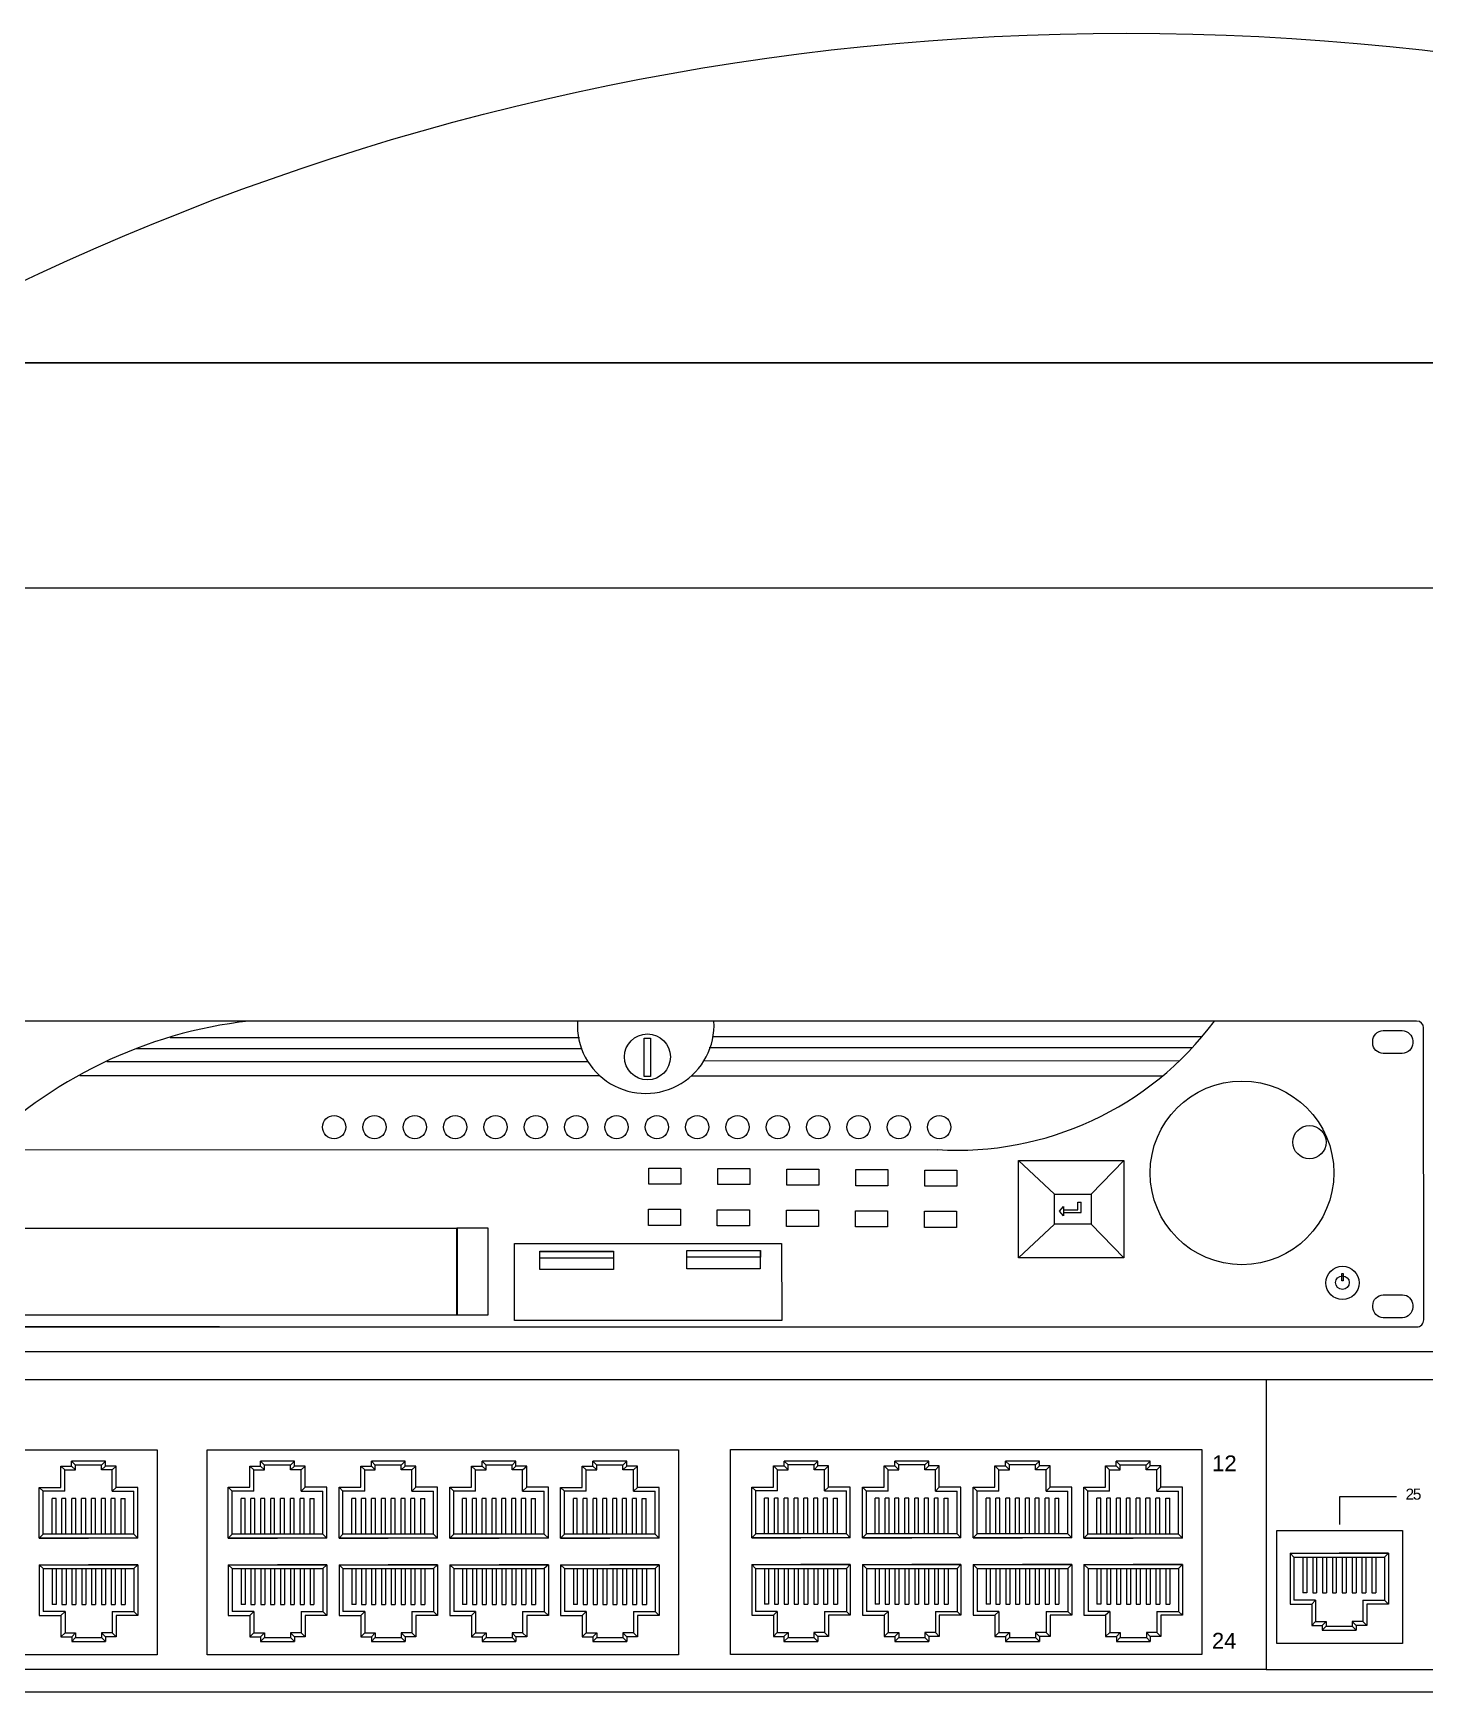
# Model space of a CAD drawing. Header units: millimetres. Extents: x 1256 to 2931, y 3298 to 3694.
# Drawn here: x 1420.17 to 1460.37, y 3645.94 to 3693.92 of the extents above; entities that cross this region are included whole.
import ezdxf

# ---------------------------------------------------------------- set-up
doc = ezdxf.new("R2010")
doc.units = ezdxf.units.MM
doc.layers.get('0').update_dxf_attribs({"color": 250, "lineweight": 5})
for name, color, linetype, lineweight in [('(B) 1U - NVR', 250, 'Continuous', 5), ('(C)1U - Gestion Cable', 250, 'Continuous', 5), ('Rack 1 - 2', 250, 'Continuous', 5)]:
    doc.layers.add(name, color=color, linetype=linetype, lineweight=lineweight)
doc.styles.get("Standard").update_dxf_attribs({"font": 'Arial.ttf'})

# ---------------------------------------------------------------- blocks, each defined once
blk = doc.blocks.new('1U - Switch 24P RJ45')
at = {"layer": '(C)1U - Gestion Cable', "lineweight": 5}
blk.add_lwpolyline([(30869, -8639), (-614, -8639, -0.414214), (-963, -8290), (-963, -5939, -0.414214), (-614, -5591), (32726, -5591)], format="xyb", dxfattribs=at)
at = {"lineweight": 5}
for p, q in [((2582, -5839), (17329, -5839)), ((17329, -5839), (17329, -8437)), ((17329, -5839), (27196, -5839)), ((6543, -6806), (6543, -6615)), ((6578, -6650), (6543, -6615)), ((6543, -6615), (6638, -6615)), ((6578, -6841), (6578, -6650)), ((6578, -6650), (6674, -6650)), ((6942, -6572), (6638, -6572)), ((6638, -6615), (6638, -6572)), ((6674, -6608), (6638, -6572)), ((6674, -6650), (6638, -6615)), ((6674, -6650), (6674, -6608)), ((6906, -6608), (6674, -6608)), ((6906, -6608), (6942, -6572)), ((6906, -6650), (6906, -6608)), ((6906, -6650), (6942, -6615)), ((7002, -6650), (6906, -6650)), ((6942, -6615), (6942, -6572)), ((7037, -6615), (6942, -6615)), ((7002, -6650), (7037, -6615)), ((7002, -6841), (7002, -6650)), ((7037, -6806), (7037, -6615)), ((8234, -6805), (8234, -6615)), ((8270, -6650), (8234, -6615)), ((8234, -6615), (8330, -6615)), ((8270, -6840), (8270, -6650)), ((8270, -6650), (8365, -6650)), ((8633, -6572), (8330, -6572)), ((8330, -6615), (8330, -6572)), ((8365, -6607), (8330, -6572)), ((8365, -6650), (8330, -6615)), ((8365, -6650), (8365, -6607)), ((8598, -6607), (8365, -6607)), ((8598, -6607), (8633, -6572)), ((8598, -6650), (8598, -6607)), ((8598, -6650), (8633, -6615)), ((8693, -6650), (8598, -6650)), ((8633, -6615), (8633, -6572)), ((8728, -6615), (8633, -6615)), ((8693, -6650), (8728, -6615)), ((8693, -6840), (8693, -6650)), ((8728, -6805), (8728, -6615)), ((9226, -6805), (9226, -6615)), ((9261, -6650), (9226, -6615)), ((9226, -6615), (9321, -6615)), ((9261, -6840), (9261, -6650)), ((9261, -6650), (9356, -6650)), ((9624, -6572), (9321, -6572)), ((9321, -6615), (9321, -6572)), ((9356, -6607), (9321, -6572)), ((9356, -6650), (9321, -6615)), ((9356, -6650), (9356, -6607)), ((9589, -6607), (9356, -6607)), ((9589, -6607), (9624, -6572)), ((9589, -6650), (9589, -6607)), ((9589, -6650), (9624, -6615)), ((9684, -6650), (9589, -6650)), ((9624, -6615), (9624, -6572)), ((9719, -6615), (9624, -6615)), ((9684, -6650), (9719, -6615)), ((9684, -6840), (9684, -6650)), ((9719, -6805), (9719, -6615)), ((10217, -6805), (10217, -6615)), ((10252, -6650), (10217, -6615)), ((10217, -6615), (10312, -6615)), ((10252, -6841), (10252, -6650)), ((10252, -6650), (10347, -6650)), ((10615, -6572), (10312, -6572)), ((10312, -6615), (10312, -6572)), ((10347, -6607), (10312, -6572)), ((10347, -6650), (10312, -6615)), ((10347, -6650), (10347, -6607)), ((10580, -6607), (10347, -6607)), ((10580, -6607), (10615, -6572)), ((10580, -6650), (10580, -6607)), ((10580, -6650), (10615, -6615)), ((10675, -6650), (10580, -6650)), ((10615, -6615), (10615, -6572)), ((10711, -6615), (10615, -6615)), ((10675, -6650), (10711, -6615)), ((10675, -6841), (10675, -6650)), ((10711, -6805), (10711, -6615)), ((11208, -6806), (11208, -6615)), ((11243, -6650), (11208, -6615)), ((11208, -6615), (11303, -6615)), ((11243, -6841), (11243, -6650)), ((11243, -6650), (11338, -6650)), ((11607, -6572), (11303, -6572)), ((11303, -6615), (11303, -6572)), ((11338, -6608), (11303, -6572)), ((11338, -6650), (11303, -6615)), ((11338, -6650), (11338, -6608)), ((11571, -6608), (11338, -6608)), ((11571, -6608), (11607, -6572)), ((11571, -6650), (11571, -6608)), ((11571, -6650), (11607, -6615)), ((11667, -6650), (11571, -6650)), ((11607, -6615), (11607, -6572)), ((11702, -6615), (11607, -6615)), ((11667, -6650), (11702, -6615)), ((11667, -6841), (11667, -6650)), ((11702, -6806), (11702, -6615)), ((12919, -6803), (12919, -6613)), ((12955, -6648), (12919, -6613)), ((12919, -6613), (13015, -6613)), ((12955, -6838), (12955, -6648)), ((12955, -6648), (13050, -6648)), ((13318, -6570), (13015, -6570)), ((13015, -6613), (13015, -6570)), ((13050, -6605), (13015, -6570)), ((13050, -6648), (13015, -6613)), ((13050, -6648), (13050, -6605)), ((13283, -6605), (13050, -6605)), ((13283, -6605), (13318, -6570)), ((13283, -6648), (13283, -6605)), ((13283, -6648), (13318, -6613)), ((13378, -6648), (13283, -6648)), ((13318, -6613), (13318, -6570)), ((13413, -6613), (13318, -6613)), ((13378, -6648), (13413, -6613)), ((13378, -6838), (13378, -6648)), ((13413, -6803), (13413, -6613)), ((13910, -6803), (13910, -6613)), ((13946, -6648), (13910, -6613)), ((13910, -6613), (14006, -6613)), ((13946, -6839), (13946, -6648)), ((13946, -6648), (14041, -6648)), ((14309, -6570), (14006, -6570)), ((14006, -6613), (14006, -6570)), ((14041, -6605), (14006, -6570)), ((14041, -6648), (14006, -6613)), ((14041, -6648), (14041, -6605)), ((14274, -6605), (14041, -6605)), ((14274, -6605), (14309, -6570)), ((14274, -6648), (14274, -6605)), ((14274, -6648), (14309, -6613)), ((14369, -6648), (14274, -6648)), ((14309, -6613), (14309, -6570)), ((14404, -6613), (14309, -6613)), ((14369, -6648), (14404, -6613)), ((14369, -6839), (14369, -6648)), ((14404, -6803), (14404, -6613)), ((14902, -6803), (14902, -6613)), ((14937, -6648), (14902, -6613)), ((14902, -6613), (14997, -6613)), ((14937, -6839), (14937, -6648)), ((14937, -6648), (15032, -6648)), ((15300, -6570), (14997, -6570)), ((14997, -6613), (14997, -6570)), ((15032, -6605), (14997, -6570)), ((15032, -6648), (14997, -6613)), ((15032, -6648), (15032, -6605)), ((15265, -6605), (15032, -6605)), ((15265, -6605), (15300, -6570)), ((15265, -6648), (15265, -6605)), ((15265, -6648), (15300, -6613)), ((15360, -6648), (15265, -6648)), ((15300, -6613), (15300, -6570)), ((15396, -6613), (15300, -6613)), ((15360, -6648), (15396, -6613)), ((15360, -6839), (15360, -6648)), ((15396, -6803), (15396, -6613)), ((15893, -6804), (15893, -6613)), ((15928, -6649), (15893, -6613)), ((15893, -6613), (15988, -6613)), ((15928, -6839), (15928, -6649)), ((15928, -6649), (16023, -6649)), ((16291, -6570), (15988, -6570)), ((15988, -6613), (15988, -6570)), ((16023, -6606), (15988, -6570)), ((16023, -6649), (15988, -6613)), ((16023, -6649), (16023, -6606)), ((16256, -6606), (16023, -6606)), ((16256, -6606), (16291, -6570)), ((16256, -6649), (16256, -6606)), ((16256, -6649), (16291, -6613)), ((16351, -6649), (16256, -6649)), ((16291, -6613), (16291, -6570)), ((16387, -6613), (16291, -6613)), ((16351, -6649), (16387, -6613)), ((16351, -6839), (16351, -6649)), ((16387, -6804), (16387, -6613)), ((6349, -7261), (6349, -6806)), ((6349, -6806), (6543, -6806)), ((6384, -6841), (6349, -6806)), ((7002, -6841), (7037, -6806)), ((7231, -6806), (7037, -6806)), ((7231, -7261), (7231, -6806)), ((8040, -7260), (8040, -6805)), ((8040, -6805), (8234, -6805)), ((8076, -6840), (8040, -6805)), ((8693, -6840), (8728, -6805)), ((8922, -6805), (8728, -6805)), ((8922, -7260), (8922, -6805)), ((9032, -7260), (9032, -6805)), ((9032, -6805), (9226, -6805)), ((9067, -6840), (9032, -6805)), ((9684, -6840), (9719, -6805)), ((9913, -6805), (9719, -6805)), ((9913, -7260), (9913, -6805)), ((10023, -7260), (10023, -6805)), ((10023, -6805), (10217, -6805)), ((10058, -6841), (10023, -6805)), ((10675, -6841), (10711, -6805)), ((10905, -6805), (10711, -6805)), ((10905, -7260), (10905, -6805)), ((11014, -7261), (11014, -6806)), ((11014, -6806), (11208, -6806)), ((11049, -6841), (11014, -6806)), ((11667, -6841), (11702, -6806)), ((11896, -6806), (11702, -6806)), ((11896, -7261), (11896, -6806)), ((12725, -7258), (12725, -6803)), ((12725, -6803), (12919, -6803)), ((12761, -6838), (12725, -6803)), ((13378, -6838), (13413, -6803)), ((13607, -6803), (13413, -6803)), ((13607, -7258), (13607, -6803)), ((13716, -7258), (13716, -6803)), ((13716, -6803), (13910, -6803)), ((13752, -6839), (13716, -6803)), ((14369, -6839), (14404, -6803)), ((14598, -6803), (14404, -6803)), ((14598, -7258), (14598, -6803)), ((14708, -7258), (14708, -6803)), ((14708, -6803), (14902, -6803)), ((14743, -6839), (14708, -6803)), ((15360, -6839), (15396, -6803)), ((15590, -6803), (15396, -6803)), ((15590, -7258), (15590, -6803)), ((15699, -7259), (15699, -6804)), ((15699, -6804), (15893, -6804)), ((15734, -6839), (15699, -6804)), ((16351, -6839), (16387, -6804)), ((16581, -6804), (16387, -6804)), ((16581, -7259), (16581, -6804)), ((6384, -7225), (6384, -6841)), ((6578, -6841), (6384, -6841)), ((6464, -7225), (6464, -6905)), ((6499, -6905), (6464, -6905)), ((6499, -7225), (6499, -6905)), ((6552, -7225), (6552, -6905)), ((6587, -6905), (6552, -6905)), ((6587, -7226), (6587, -6905)), ((6640, -7225), (6640, -6905)), ((6675, -6905), (6640, -6905)), ((6675, -7225), (6675, -6905)), ((6728, -7225), (6728, -6905)), ((6764, -6905), (6728, -6905)), ((6764, -7225), (6764, -6905)), ((6816, -7225), (6816, -6905)), ((6852, -6905), (6816, -6905)), ((6852, -7225), (6852, -6905)), ((6905, -7225), (6905, -6905)), ((6940, -6905), (6905, -6905)), ((6940, -7226), (6940, -6905)), ((6993, -7225), (6993, -6905)), ((7028, -6905), (6993, -6905)), ((7002, -6841), (7196, -6841)), ((7028, -7225), (7028, -6905)), ((7081, -6905), (7116, -6905)), ((7081, -7225), (7081, -6905)), ((7116, -7225), (7116, -6905)), ((7196, -7225), (7196, -6841)), ((8076, -7225), (8076, -6840)), ((8270, -6840), (8076, -6840)), ((8155, -7225), (8155, -6905)), ((8190, -6905), (8155, -6905)), ((8190, -7225), (8190, -6905)), ((8243, -7225), (8243, -6905)), ((8278, -6905), (8243, -6905)), ((8278, -7225), (8278, -6905)), ((8331, -7225), (8331, -6905)), ((8367, -6905), (8331, -6905)), ((8367, -7225), (8367, -6905)), ((8420, -7225), (8420, -6905)), ((8455, -6905), (8420, -6905)), ((8455, -7225), (8455, -6905)), ((8508, -7225), (8508, -6905)), ((8543, -6905), (8508, -6905)), ((8543, -7225), (8543, -6905)), ((8596, -7225), (8596, -6905)), ((8631, -6905), (8596, -6905)), ((8631, -7225), (8631, -6905)), ((8684, -7225), (8684, -6905)), ((8719, -6905), (8684, -6905)), ((8693, -6840), (8887, -6840)), ((8719, -7225), (8719, -6905)), ((8772, -6905), (8808, -6905)), ((8772, -7225), (8772, -6905)), ((8808, -7225), (8808, -6905)), ((8887, -7225), (8887, -6840)), ((9067, -7225), (9067, -6840)), ((9261, -6840), (9067, -6840)), ((9146, -7225), (9146, -6905)), ((9181, -6905), (9146, -6905)), ((9181, -7225), (9181, -6905)), ((9234, -7225), (9234, -6905)), ((9270, -6905), (9234, -6905)), ((9270, -7225), (9270, -6905)), ((9323, -7225), (9323, -6905)), ((9358, -6905), (9323, -6905)), ((9358, -7225), (9358, -6905)), ((9411, -7225), (9411, -6905)), ((9446, -6905), (9411, -6905)), ((9446, -7225), (9446, -6905)), ((9499, -7225), (9499, -6905)), ((9534, -6905), (9499, -6905)), ((9534, -7225), (9534, -6905)), ((9587, -7225), (9587, -6905)), ((9622, -6905), (9587, -6905)), ((9622, -7225), (9622, -6905)), ((9675, -7225), (9675, -6905)), ((9711, -6905), (9675, -6905)), ((9684, -6840), (9878, -6840)), ((9711, -7225), (9711, -6905)), ((9763, -6905), (9799, -6905)), ((9763, -7225), (9763, -6905)), ((9799, -7225), (9799, -6905)), ((9878, -7225), (9878, -6840)), ((10058, -7225), (10058, -6841)), ((10252, -6841), (10058, -6841)), ((10137, -7225), (10137, -6905)), ((10173, -6905), (10137, -6905)), ((10173, -7225), (10173, -6905)), ((10226, -7225), (10226, -6905)), ((10261, -6905), (10226, -6905)), ((10261, -7225), (10261, -6905)), ((10314, -7225), (10314, -6905)), ((10349, -6905), (10314, -6905)), ((10349, -7225), (10349, -6905)), ((10402, -7225), (10402, -6905)), ((10437, -6905), (10402, -6905)), ((10437, -7225), (10437, -6905)), ((10490, -7225), (10490, -6905)), ((10525, -6905), (10490, -6905)), ((10525, -7225), (10525, -6905)), ((10578, -7225), (10578, -6905)), ((10614, -6905), (10578, -6905)), ((10614, -7225), (10614, -6905)), ((10666, -7225), (10666, -6905)), ((10702, -6905), (10666, -6905)), ((10675, -6841), (10869, -6841)), ((10702, -7225), (10702, -6905)), ((10755, -6905), (10790, -6905)), ((10755, -7225), (10755, -6905)), ((10790, -7225), (10790, -6905)), ((10869, -7225), (10869, -6841)), ((11049, -7225), (11049, -6841)), ((11243, -6841), (11049, -6841)), ((11129, -7225), (11129, -6905)), ((11164, -6905), (11129, -6905)), ((11164, -7225), (11164, -6905)), ((11217, -7225), (11217, -6905)), ((11252, -6905), (11217, -6905)), ((11252, -7226), (11252, -6905)), ((11305, -7225), (11305, -6905)), ((11340, -6905), (11305, -6905)), ((11340, -7225), (11340, -6905)), ((11393, -7225), (11393, -6905)), ((11428, -6905), (11393, -6905)), ((11428, -7225), (11428, -6905)), ((11481, -7225), (11481, -6905)), ((11517, -6905), (11481, -6905)), ((11517, -7225), (11517, -6905)), ((11570, -7225), (11570, -6905)), ((11605, -6905), (11570, -6905)), ((11605, -7226), (11605, -6905)), ((11658, -7225), (11658, -6905)), ((11693, -6905), (11658, -6905)), ((11667, -6841), (11861, -6841)), ((11693, -7225), (11693, -6905)), ((11746, -6905), (11781, -6905)), ((11746, -7225), (11746, -6905)), ((11781, -7225), (11781, -6905)), ((11861, -7225), (11861, -6841)), ((12761, -7223), (12761, -6838)), ((12955, -6838), (12761, -6838)), ((12840, -7223), (12840, -6903)), ((12875, -6903), (12840, -6903)), ((12875, -7223), (12875, -6903)), ((12928, -7223), (12928, -6903)), ((12963, -6903), (12928, -6903)), ((12963, -7223), (12963, -6903)), ((13016, -7223), (13016, -6903)), ((13052, -6903), (13016, -6903)), ((13052, -7223), (13052, -6903)), ((13104, -7223), (13104, -6903)), ((13140, -6903), (13104, -6903)), ((13140, -7223), (13140, -6903)), ((13193, -7223), (13193, -6903)), ((13228, -6903), (13193, -6903)), ((13228, -7223), (13228, -6903)), ((13281, -7223), (13281, -6903)), ((13316, -6903), (13281, -6903)), ((13316, -7223), (13316, -6903)), ((13369, -7223), (13369, -6903)), ((13404, -6903), (13369, -6903)), ((13378, -6838), (13572, -6838)), ((13404, -7223), (13404, -6903)), ((13457, -6903), (13492, -6903)), ((13457, -7223), (13457, -6903)), ((13492, -7223), (13492, -6903)), ((13572, -7223), (13572, -6838)), ((13752, -7223), (13752, -6839)), ((13946, -6839), (13752, -6839)), ((13831, -7223), (13831, -6903)), ((13866, -6903), (13831, -6903)), ((13866, -7223), (13866, -6903)), ((13919, -7223), (13919, -6903)), ((13955, -6903), (13919, -6903)), ((13955, -7223), (13955, -6903)), ((14007, -7223), (14007, -6903)), ((14043, -6903), (14007, -6903)), ((14043, -7223), (14043, -6903)), ((14096, -7223), (14096, -6903)), ((14131, -6903), (14096, -6903)), ((14131, -7223), (14131, -6903)), ((14184, -7223), (14184, -6903)), ((14219, -6903), (14184, -6903)), ((14219, -7223), (14219, -6903)), ((14272, -7223), (14272, -6903)), ((14307, -6903), (14272, -6903)), ((14307, -7223), (14307, -6903)), ((14360, -7223), (14360, -6903)), ((14395, -6903), (14360, -6903)), ((14369, -6839), (14563, -6839)), ((14395, -7223), (14395, -6903)), ((14448, -6903), (14484, -6903)), ((14448, -7223), (14448, -6903)), ((14484, -7223), (14484, -6903)), ((14563, -7223), (14563, -6839)), ((14743, -7223), (14743, -6839)), ((14937, -6839), (14743, -6839)), ((14822, -7223), (14822, -6903)), ((14858, -6903), (14822, -6903)), ((14858, -7223), (14858, -6903)), ((14910, -7223), (14910, -6903)), ((14946, -6903), (14910, -6903)), ((14946, -7224), (14946, -6903)), ((14999, -7223), (14999, -6903)), ((15034, -6903), (14999, -6903)), ((15034, -7223), (15034, -6903)), ((15087, -7223), (15087, -6903)), ((15122, -6903), (15087, -6903)), ((15122, -7223), (15122, -6903)), ((15175, -7223), (15175, -6903)), ((15210, -6903), (15175, -6903)), ((15210, -7223), (15210, -6903)), ((15263, -7223), (15263, -6903)), ((15299, -6903), (15263, -6903)), ((15299, -7224), (15299, -6903)), ((15351, -7223), (15351, -6903)), ((15387, -6903), (15351, -6903)), ((15360, -6839), (15554, -6839)), ((15387, -7223), (15387, -6903)), ((15440, -6903), (15475, -6903)), ((15440, -7223), (15440, -6903)), ((15475, -7223), (15475, -6903)), ((15554, -7223), (15554, -6839)), ((15734, -7224), (15734, -6839)), ((15928, -6839), (15734, -6839)), ((15814, -7224), (15814, -6903)), ((15849, -6903), (15814, -6903)), ((15849, -7224), (15849, -6903)), ((15902, -7224), (15902, -6903)), ((15937, -6903), (15902, -6903)), ((15937, -7224), (15937, -6903)), ((15990, -7224), (15990, -6903)), ((16025, -6903), (15990, -6903)), ((16025, -7224), (16025, -6903)), ((16078, -7224), (16078, -6903)), ((16113, -6903), (16078, -6903)), ((16113, -7224), (16113, -6903)), ((16166, -7224), (16166, -6903)), ((16202, -6903), (16166, -6903)), ((16202, -7224), (16202, -6903)), ((16254, -7224), (16254, -6903)), ((16290, -6903), (16254, -6903)), ((16290, -7224), (16290, -6903)), ((16343, -7224), (16343, -6903)), ((16378, -6903), (16343, -6903)), ((16351, -6839), (16545, -6839)), ((16378, -7224), (16378, -6903)), ((16431, -6903), (16466, -6903)), ((16431, -7224), (16431, -6903)), ((16466, -7224), (16466, -6903)), ((16545, -7224), (16545, -6839)), ((17990, -7137), (17990, -6887)), ((17990, -6887), (18495, -6887)), ((6349, -7261), (6384, -7225)), ((7231, -7261), (6349, -7261)), ((6349, -7261), (6790, -7261)), ((7196, -7225), (6384, -7225)), ((7231, -7261), (7196, -7225)), ((8040, -7260), (8076, -7225)), ((8922, -7260), (8040, -7260)), ((8040, -7260), (8481, -7260)), ((8887, -7225), (8076, -7225)), ((8922, -7260), (8887, -7225)), ((9032, -7260), (9067, -7225)), ((9913, -7260), (9032, -7260)), ((9032, -7260), (9472, -7260)), ((9878, -7225), (9067, -7225)), ((9913, -7260), (9878, -7225)), ((10023, -7260), (10058, -7225)), ((10905, -7260), (10023, -7260)), ((10023, -7260), (10464, -7260)), ((10869, -7225), (10058, -7225)), ((10905, -7260), (10869, -7225)), ((11014, -7261), (11049, -7225)), ((11896, -7261), (11014, -7261)), ((11014, -7261), (11455, -7261)), ((11861, -7225), (11049, -7225)), ((11896, -7261), (11861, -7225)), ((12725, -7258), (12761, -7223)), ((13607, -7258), (12725, -7258)), ((12725, -7258), (13166, -7258)), ((13572, -7223), (12761, -7223)), ((13607, -7258), (13572, -7223)), ((13716, -7258), (13752, -7223)), ((14598, -7258), (13716, -7258)), ((13716, -7258), (14157, -7258)), ((14563, -7223), (13752, -7223)), ((14598, -7258), (14563, -7223)), ((14708, -7258), (14743, -7223)), ((15590, -7258), (14708, -7258)), ((14708, -7258), (15149, -7258)), ((15554, -7223), (14743, -7223)), ((15590, -7258), (15554, -7223)), ((15699, -7259), (15734, -7224)), ((16581, -7259), (15699, -7259)), ((15699, -7259), (16140, -7259)), ((16545, -7224), (15734, -7224)), ((16581, -7259), (16545, -7224)), ((17543, -7396), (18425, -7396)), ((17543, -7396), (17543, -7851)), ((17543, -7396), (17578, -7431)), ((17578, -7431), (18390, -7431)), ((17578, -7431), (17578, -7816)), ((17658, -7431), (17658, -7751)), ((17693, -7431), (17693, -7751)), ((17746, -7431), (17746, -7751)), ((17781, -7431), (17781, -7751)), ((17834, -7431), (17834, -7751)), ((17869, -7431), (17869, -7751)), ((17922, -7431), (17922, -7751)), ((17957, -7431), (17957, -7751)), ((18425, -7396), (17984, -7396)), ((18010, -7431), (18010, -7751)), ((18046, -7431), (18046, -7751)), ((18099, -7431), (18099, -7751)), ((18134, -7431), (18134, -7751)), ((18187, -7431), (18187, -7751)), ((18222, -7431), (18222, -7751)), ((18275, -7431), (18275, -7751)), ((18310, -7431), (18310, -7751)), ((18425, -7396), (18390, -7431)), ((18390, -7431), (18390, -7816)), ((18425, -7396), (18425, -7851)), ((6349, -7498), (7231, -7498)), ((6349, -7498), (6349, -7953)), ((6349, -7498), (6385, -7533)), ((6385, -7533), (7196, -7533)), ((6385, -7533), (6385, -7918)), ((6464, -7533), (6464, -7853)), ((6499, -7533), (6499, -7853)), ((6552, -7533), (6552, -7853)), ((6588, -7533), (6588, -7853)), ((6640, -7533), (6640, -7853)), ((6676, -7533), (6676, -7853)), ((6729, -7533), (6729, -7853)), ((6764, -7533), (6764, -7853)), ((7231, -7498), (6790, -7498)), ((6817, -7533), (6817, -7853)), ((6852, -7533), (6852, -7853)), ((6905, -7533), (6905, -7853)), ((6940, -7533), (6940, -7853)), ((6993, -7533), (6993, -7853)), ((7029, -7533), (7029, -7853)), ((7081, -7533), (7081, -7853)), ((7117, -7533), (7117, -7853)), ((7231, -7498), (7196, -7533)), ((7196, -7533), (7196, -7918)), ((7231, -7498), (7231, -7953)), ((8040, -7498), (8922, -7498)), ((8040, -7498), (8040, -7953)), ((8040, -7498), (8075, -7533)), ((8075, -7533), (8887, -7533)), ((8075, -7533), (8075, -7918)), ((8155, -7533), (8155, -7853)), ((8190, -7533), (8190, -7853)), ((8243, -7533), (8243, -7853)), ((8278, -7533), (8278, -7853)), ((8331, -7533), (8331, -7853)), ((8366, -7533), (8366, -7853)), ((8419, -7533), (8419, -7853)), ((8455, -7533), (8455, -7853)), ((8922, -7498), (8481, -7498)), ((8508, -7533), (8508, -7853)), ((8543, -7533), (8543, -7853)), ((8596, -7533), (8596, -7853)), ((8631, -7533), (8631, -7853)), ((8684, -7533), (8684, -7853)), ((8719, -7533), (8719, -7853)), ((8772, -7533), (8772, -7853)), ((8807, -7533), (8807, -7853)), ((8922, -7498), (8887, -7533)), ((8887, -7533), (8887, -7918)), ((8922, -7498), (8922, -7953)), ((9032, -7498), (9913, -7498)), ((9032, -7498), (9032, -7953)), ((9032, -7498), (9067, -7533)), ((9067, -7533), (9878, -7533)), ((9067, -7533), (9067, -7918)), ((9146, -7533), (9146, -7853)), ((9181, -7533), (9181, -7853)), ((9234, -7533), (9234, -7853)), ((9270, -7533), (9270, -7853)), ((9323, -7533), (9323, -7853)), ((9358, -7533), (9358, -7853)), ((9411, -7533), (9411, -7853)), ((9446, -7533), (9446, -7853)), ((9913, -7498), (9472, -7498)), ((9499, -7533), (9499, -7853)), ((9534, -7533), (9534, -7853)), ((9587, -7533), (9587, -7853)), ((9622, -7533), (9622, -7853)), ((9675, -7533), (9675, -7853)), ((9711, -7533), (9711, -7853)), ((9763, -7533), (9763, -7853)), ((9799, -7533), (9799, -7853)), ((9913, -7498), (9878, -7533)), ((9878, -7533), (9878, -7918)), ((9913, -7498), (9913, -7953)), ((10023, -7498), (10905, -7498)), ((10023, -7498), (10023, -7953)), ((10023, -7498), (10058, -7533)), ((10058, -7533), (10869, -7533)), ((10058, -7533), (10058, -7918)), ((10137, -7533), (10137, -7853)), ((10173, -7533), (10173, -7853)), ((10226, -7533), (10226, -7853)), ((10261, -7533), (10261, -7853)), ((10314, -7533), (10314, -7853)), ((10349, -7533), (10349, -7853)), ((10402, -7533), (10402, -7853)), ((10437, -7533), (10437, -7853)), ((10905, -7498), (10464, -7498)), ((10490, -7533), (10490, -7853)), ((10525, -7533), (10525, -7853)), ((10578, -7533), (10578, -7853)), ((10614, -7533), (10614, -7853)), ((10666, -7533), (10666, -7853)), ((10702, -7533), (10702, -7853)), ((10755, -7533), (10755, -7853)), ((10790, -7533), (10790, -7853)), ((10905, -7498), (10869, -7533)), ((10869, -7533), (10869, -7918)), ((10905, -7498), (10905, -7953)), ((11014, -7498), (11896, -7498)), ((11014, -7498), (11014, -7953)), ((11014, -7498), (11050, -7533)), ((11050, -7533), (11861, -7533)), ((11050, -7533), (11050, -7918)), ((11129, -7533), (11129, -7853)), ((11164, -7533), (11164, -7853)), ((11217, -7533), (11217, -7853)), ((11252, -7533), (11252, -7853)), ((11305, -7533), (11305, -7853)), ((11341, -7533), (11341, -7853)), ((11394, -7533), (11394, -7853)), ((11429, -7533), (11429, -7853)), ((11896, -7498), (11455, -7498)), ((11482, -7533), (11482, -7853)), ((11517, -7533), (11517, -7853)), ((11570, -7533), (11570, -7853)), ((11605, -7533), (11605, -7853)), ((11658, -7533), (11658, -7853)), ((11693, -7533), (11693, -7853)), ((11746, -7533), (11746, -7853)), ((11782, -7533), (11782, -7853)), ((11896, -7498), (11861, -7533)), ((11861, -7533), (11861, -7918)), ((11896, -7498), (11896, -7953)), ((12725, -7496), (13607, -7496)), ((12725, -7496), (12725, -7951)), ((12725, -7496), (12760, -7531)), ((12760, -7531), (13572, -7531)), ((12760, -7531), (12760, -7916)), ((12840, -7531), (12840, -7851)), ((12875, -7531), (12875, -7851)), ((12928, -7531), (12928, -7851)), ((12963, -7531), (12963, -7851)), ((13016, -7531), (13016, -7851)), ((13051, -7531), (13051, -7851)), ((13104, -7531), (13104, -7851)), ((13140, -7531), (13140, -7851)), ((13607, -7496), (13166, -7496)), ((13192, -7531), (13192, -7851)), ((13228, -7531), (13228, -7851)), ((13281, -7531), (13281, -7851)), ((13316, -7531), (13316, -7851)), ((13369, -7531), (13369, -7851)), ((13404, -7531), (13404, -7851)), ((13457, -7531), (13457, -7851)), ((13492, -7531), (13492, -7851)), ((13607, -7496), (13572, -7531)), ((13572, -7531), (13572, -7916)), ((13607, -7496), (13607, -7951)), ((13716, -7496), (14598, -7496)), ((13716, -7496), (13716, -7951)), ((13716, -7496), (13752, -7531)), ((13752, -7531), (14563, -7531)), ((13752, -7531), (13752, -7916)), ((13831, -7531), (13831, -7851)), ((13866, -7531), (13866, -7851)), ((13919, -7531), (13919, -7851)), ((13955, -7531), (13955, -7851)), ((14007, -7531), (14007, -7851)), ((14043, -7531), (14043, -7851)), ((14096, -7531), (14096, -7851)), ((14131, -7531), (14131, -7851)), ((14598, -7496), (14157, -7496)), ((14184, -7531), (14184, -7851)), ((14219, -7531), (14219, -7851)), ((14272, -7531), (14272, -7851)), ((14307, -7531), (14307, -7851)), ((14360, -7531), (14360, -7851)), ((14395, -7531), (14395, -7851)), ((14448, -7531), (14448, -7851)), ((14484, -7531), (14484, -7851)), ((14598, -7496), (14563, -7531)), ((14563, -7531), (14563, -7916)), ((14598, -7496), (14598, -7951)), ((14708, -7496), (15590, -7496)), ((14708, -7496), (14708, -7951)), ((14708, -7496), (14743, -7531)), ((14743, -7531), (15554, -7531)), ((14743, -7531), (14743, -7916)), ((14822, -7531), (14822, -7851)), ((14858, -7531), (14858, -7851)), ((14910, -7531), (14910, -7851)), ((14946, -7531), (14946, -7851)), ((14999, -7531), (14999, -7851)), ((15034, -7531), (15034, -7851)), ((15087, -7531), (15087, -7851)), ((15122, -7531), (15122, -7851)), ((15590, -7496), (15149, -7496)), ((15175, -7531), (15175, -7851)), ((15210, -7531), (15210, -7851)), ((15263, -7531), (15263, -7851)), ((15299, -7531), (15299, -7851)), ((15351, -7531), (15351, -7851)), ((15387, -7531), (15387, -7851)), ((15440, -7531), (15440, -7851)), ((15475, -7531), (15475, -7851)), ((15590, -7496), (15554, -7531)), ((15554, -7531), (15554, -7916)), ((15590, -7496), (15590, -7951)), ((15699, -7496), (16581, -7496)), ((15699, -7496), (15699, -7951)), ((15699, -7496), (15735, -7531)), ((15735, -7531), (16546, -7531)), ((15735, -7531), (15735, -7916)), ((15814, -7531), (15814, -7851)), ((15849, -7531), (15849, -7851)), ((15902, -7531), (15902, -7851)), ((15937, -7531), (15937, -7851)), ((15990, -7531), (15990, -7851)), ((16026, -7531), (16026, -7851)), ((16079, -7531), (16079, -7851)), ((16114, -7531), (16114, -7851)), ((16581, -7496), (16140, -7496)), ((16167, -7531), (16167, -7851)), ((16202, -7531), (16202, -7851)), ((16255, -7531), (16255, -7851)), ((16290, -7531), (16290, -7851)), ((16343, -7531), (16343, -7851)), ((16378, -7531), (16378, -7851)), ((16431, -7531), (16431, -7851)), ((16467, -7531), (16467, -7851)), ((16581, -7496), (16546, -7531)), ((16546, -7531), (16546, -7916)), ((16581, -7496), (16581, -7951)), ((6499, -7853), (6464, -7853)), ((6552, -7853), (6588, -7853)), ((6640, -7853), (6676, -7853)), ((6729, -7853), (6764, -7853)), ((6817, -7853), (6852, -7853)), ((6905, -7853), (6940, -7853)), ((6993, -7853), (7029, -7853)), ((7081, -7853), (7117, -7853)), ((8190, -7853), (8155, -7853)), ((8243, -7853), (8278, -7853)), ((8331, -7853), (8366, -7853)), ((8419, -7853), (8455, -7853)), ((8508, -7853), (8543, -7853)), ((8596, -7853), (8631, -7853)), ((8684, -7853), (8719, -7853)), ((8772, -7853), (8807, -7853)), ((9181, -7853), (9146, -7853)), ((9234, -7853), (9270, -7853)), ((9323, -7853), (9358, -7853)), ((9411, -7853), (9446, -7853)), ((9499, -7853), (9534, -7853)), ((9587, -7853), (9622, -7853)), ((9675, -7853), (9711, -7853)), ((9763, -7853), (9799, -7853)), ((10173, -7853), (10137, -7853)), ((10226, -7853), (10261, -7853)), ((10314, -7853), (10349, -7853)), ((10402, -7853), (10437, -7853)), ((10490, -7853), (10525, -7853)), ((10578, -7853), (10614, -7853)), ((10666, -7853), (10702, -7853)), ((10755, -7853), (10790, -7853)), ((11164, -7853), (11129, -7853)), ((11217, -7853), (11252, -7853)), ((11305, -7853), (11341, -7853)), ((11394, -7853), (11429, -7853)), ((11482, -7853), (11517, -7853)), ((11570, -7853), (11605, -7853)), ((11658, -7853), (11693, -7853)), ((11746, -7853), (11782, -7853)), ((12875, -7851), (12840, -7851)), ((12928, -7851), (12963, -7851)), ((13016, -7851), (13051, -7851)), ((13104, -7851), (13140, -7851)), ((13192, -7851), (13228, -7851)), ((13281, -7851), (13316, -7851)), ((13369, -7851), (13404, -7851)), ((13457, -7851), (13492, -7851)), ((13866, -7851), (13831, -7851)), ((13919, -7851), (13955, -7851)), ((14007, -7851), (14043, -7851)), ((14096, -7851), (14131, -7851)), ((14184, -7851), (14219, -7851)), ((14272, -7851), (14307, -7851)), ((14360, -7851), (14395, -7851)), ((14448, -7851), (14484, -7851)), ((14858, -7851), (14822, -7851)), ((14910, -7851), (14946, -7851)), ((14999, -7851), (15034, -7851)), ((15087, -7851), (15122, -7851)), ((15175, -7851), (15210, -7851)), ((15263, -7851), (15299, -7851)), ((15351, -7851), (15387, -7851)), ((15440, -7851), (15475, -7851)), ((15849, -7851), (15814, -7851)), ((15902, -7851), (15937, -7851)), ((15990, -7851), (16026, -7851)), ((16079, -7851), (16114, -7851)), ((16167, -7851), (16202, -7851)), ((16255, -7851), (16290, -7851)), ((16343, -7851), (16378, -7851)), ((16431, -7851), (16467, -7851)), ((17543, -7851), (17737, -7851)), ((17772, -7816), (17578, -7816)), ((17693, -7751), (17658, -7751)), ((17772, -7816), (17737, -7851)), ((17737, -7851), (17737, -8042)), ((17746, -7751), (17781, -7751)), ((17772, -7816), (17772, -8006)), ((17834, -7751), (17869, -7751)), ((17922, -7751), (17957, -7751)), ((18010, -7751), (18046, -7751)), ((18099, -7751), (18134, -7751)), ((18187, -7751), (18222, -7751)), ((18196, -7816), (18390, -7816)), ((18196, -7816), (18196, -8006)), ((18425, -7851), (18231, -7851)), ((18231, -7851), (18231, -8042)), ((18275, -7751), (18310, -7751)), ((18390, -7816), (18425, -7851)), ((6349, -7953), (6543, -7953)), ((6579, -7918), (6385, -7918)), ((6579, -7918), (6543, -7953)), ((6543, -7953), (6543, -8144)), ((6579, -7918), (6579, -8108)), ((7002, -7918), (7196, -7918)), ((7002, -7918), (7002, -8108)), ((7231, -7953), (7037, -7953)), ((7037, -7953), (7037, -8144)), ((7196, -7918), (7231, -7953)), ((8040, -7953), (8234, -7953)), ((8269, -7918), (8075, -7918)), ((8269, -7918), (8234, -7953)), ((8234, -7953), (8234, -8144)), ((8269, -7918), (8269, -8108)), ((8693, -7918), (8887, -7918)), ((8693, -7918), (8693, -8108)), ((8922, -7953), (8728, -7953)), ((8728, -7953), (8728, -8144)), ((8887, -7918), (8922, -7953)), ((9032, -7953), (9226, -7953)), ((9261, -7918), (9067, -7918)), ((9261, -7918), (9226, -7953)), ((9226, -7953), (9226, -8144)), ((9261, -7918), (9261, -8108)), ((9684, -7918), (9878, -7918)), ((9684, -7918), (9684, -8108)), ((9913, -7953), (9719, -7953)), ((9719, -7953), (9719, -8144)), ((9878, -7918), (9913, -7953)), ((10023, -7953), (10217, -7953)), ((10252, -7918), (10058, -7918)), ((10252, -7918), (10217, -7953)), ((10217, -7953), (10217, -8144)), ((10252, -7918), (10252, -8108)), ((10675, -7918), (10869, -7918)), ((10675, -7918), (10675, -8108)), ((10905, -7953), (10711, -7953)), ((10711, -7953), (10711, -8144)), ((10869, -7918), (10905, -7953)), ((11014, -7953), (11208, -7953)), ((11244, -7918), (11050, -7918)), ((11244, -7918), (11208, -7953)), ((11208, -7953), (11208, -8144)), ((11244, -7918), (11244, -8108)), ((11667, -7918), (11861, -7918)), ((11667, -7918), (11667, -8108)), ((11896, -7953), (11702, -7953)), ((11702, -7953), (11702, -8144)), ((11861, -7918), (11896, -7953)), ((12725, -7951), (12919, -7951)), ((12954, -7916), (12760, -7916)), ((12954, -7916), (12919, -7951)), ((12919, -7951), (12919, -8142)), ((12954, -7916), (12954, -8106)), ((13378, -7916), (13572, -7916)), ((13378, -7916), (13378, -8106)), ((13607, -7951), (13413, -7951)), ((13413, -7951), (13413, -8142)), ((13572, -7916), (13607, -7951)), ((13716, -7951), (13910, -7951)), ((13946, -7916), (13752, -7916)), ((13946, -7916), (13910, -7951)), ((13910, -7951), (13910, -8142)), ((13946, -7916), (13946, -8106)), ((14369, -7916), (14563, -7916)), ((14369, -7916), (14369, -8106)), ((14598, -7951), (14404, -7951)), ((14404, -7951), (14404, -8142)), ((14563, -7916), (14598, -7951)), ((14708, -7951), (14902, -7951)), ((14937, -7916), (14743, -7916)), ((14937, -7916), (14902, -7951)), ((14902, -7951), (14902, -8142)), ((14937, -7916), (14937, -8106)), ((15360, -7916), (15554, -7916)), ((15360, -7916), (15360, -8106)), ((15590, -7951), (15396, -7951)), ((15396, -7951), (15396, -8142)), ((15554, -7916), (15590, -7951)), ((15699, -7951), (15893, -7951)), ((15929, -7916), (15735, -7916)), ((15929, -7916), (15893, -7951)), ((15893, -7951), (15893, -8142)), ((15929, -7916), (15929, -8106)), ((16352, -7916), (16546, -7916)), ((16352, -7916), (16352, -8106)), ((16581, -7951), (16387, -7951)), ((16387, -7951), (16387, -8142)), ((16546, -7916), (16581, -7951)), ((17772, -8006), (17737, -8042)), ((17772, -8006), (17868, -8006)), ((17868, -8006), (17832, -8042)), ((17868, -8006), (17868, -8049)), ((18100, -8006), (18136, -8042)), ((18196, -8006), (18100, -8006)), ((18100, -8006), (18100, -8049)), ((18196, -8006), (18231, -8042)), ((6579, -8108), (6543, -8144)), ((6543, -8144), (6639, -8144)), ((6579, -8108), (6674, -8108)), ((6674, -8108), (6639, -8144)), ((6639, -8144), (6639, -8186)), ((6674, -8151), (6639, -8186)), ((6674, -8108), (6674, -8151)), ((6674, -8151), (6907, -8151)), ((6907, -8108), (6942, -8144)), ((7002, -8108), (6907, -8108)), ((6907, -8108), (6907, -8151)), ((6907, -8151), (6942, -8186)), ((7037, -8144), (6942, -8144)), ((6942, -8144), (6942, -8186)), ((7002, -8108), (7037, -8144)), ((8269, -8108), (8234, -8144)), ((8234, -8144), (8329, -8144)), ((8269, -8108), (8365, -8108)), ((8365, -8108), (8329, -8144)), ((8329, -8144), (8329, -8186)), ((8365, -8151), (8329, -8186)), ((8365, -8108), (8365, -8151)), ((8365, -8151), (8597, -8151)), ((8597, -8108), (8633, -8144)), ((8693, -8108), (8597, -8108)), ((8597, -8108), (8597, -8151)), ((8597, -8151), (8633, -8186)), ((8728, -8144), (8633, -8144)), ((8633, -8144), (8633, -8186)), ((8693, -8108), (8728, -8144)), ((9261, -8108), (9226, -8144)), ((9226, -8144), (9321, -8144)), ((9261, -8108), (9356, -8108)), ((9356, -8108), (9321, -8144)), ((9321, -8144), (9321, -8186)), ((9356, -8151), (9321, -8186)), ((9356, -8108), (9356, -8151)), ((9356, -8151), (9589, -8151)), ((9589, -8108), (9624, -8144)), ((9684, -8108), (9589, -8108)), ((9589, -8108), (9589, -8151)), ((9589, -8151), (9624, -8186)), ((9719, -8144), (9624, -8144)), ((9624, -8144), (9624, -8186)), ((9684, -8108), (9719, -8144)), ((10252, -8108), (10217, -8144)), ((10217, -8144), (10312, -8144)), ((10252, -8108), (10347, -8108)), ((10347, -8108), (10312, -8144)), ((10312, -8144), (10312, -8186)), ((10347, -8151), (10312, -8186)), ((10347, -8108), (10347, -8151)), ((10347, -8151), (10580, -8151)), ((10580, -8108), (10615, -8144)), ((10675, -8108), (10580, -8108)), ((10580, -8108), (10580, -8151)), ((10580, -8151), (10615, -8186)), ((10711, -8144), (10615, -8144)), ((10615, -8144), (10615, -8186)), ((10675, -8108), (10711, -8144)), ((11244, -8108), (11208, -8144)), ((11208, -8144), (11304, -8144)), ((11244, -8108), (11339, -8108)), ((11339, -8108), (11304, -8144)), ((11304, -8144), (11304, -8186)), ((11339, -8151), (11304, -8186)), ((11339, -8108), (11339, -8151)), ((11339, -8151), (11572, -8151)), ((11572, -8108), (11607, -8144)), ((11667, -8108), (11572, -8108)), ((11572, -8108), (11572, -8151)), ((11572, -8151), (11607, -8186)), ((11702, -8144), (11607, -8144)), ((11607, -8144), (11607, -8186)), ((11667, -8108), (11702, -8144)), ((12954, -8106), (12919, -8142)), ((12919, -8142), (13014, -8142)), ((12954, -8106), (13050, -8106)), ((13050, -8106), (13014, -8142)), ((13014, -8142), (13014, -8184)), ((13050, -8149), (13014, -8184)), ((13050, -8106), (13050, -8149)), ((13050, -8149), (13282, -8149)), ((13282, -8106), (13318, -8142)), ((13378, -8106), (13282, -8106)), ((13282, -8106), (13282, -8149)), ((13282, -8149), (13318, -8184)), ((13413, -8142), (13318, -8142)), ((13318, -8142), (13318, -8184)), ((13378, -8106), (13413, -8142)), ((13946, -8106), (13910, -8142)), ((13910, -8142), (14006, -8142)), ((13946, -8106), (14041, -8106)), ((14041, -8106), (14006, -8142)), ((14006, -8142), (14006, -8184)), ((14041, -8149), (14006, -8184)), ((14041, -8106), (14041, -8149)), ((14041, -8149), (14274, -8149)), ((14274, -8106), (14309, -8142)), ((14369, -8106), (14274, -8106)), ((14274, -8106), (14274, -8149)), ((14274, -8149), (14309, -8184)), ((14404, -8142), (14309, -8142)), ((14309, -8142), (14309, -8184)), ((14369, -8106), (14404, -8142)), ((14937, -8106), (14902, -8142)), ((14902, -8142), (14997, -8142)), ((14937, -8106), (15032, -8106)), ((15032, -8106), (14997, -8142)), ((14997, -8142), (14997, -8184)), ((15032, -8149), (14997, -8184)), ((15032, -8106), (15032, -8149)), ((15032, -8149), (15265, -8149)), ((15265, -8106), (15300, -8142)), ((15360, -8106), (15265, -8106)), ((15265, -8106), (15265, -8149)), ((15265, -8149), (15300, -8184)), ((15396, -8142), (15300, -8142)), ((15300, -8142), (15300, -8184)), ((15360, -8106), (15396, -8142)), ((15929, -8106), (15893, -8142)), ((15893, -8142), (15989, -8142)), ((15929, -8106), (16024, -8106)), ((16024, -8106), (15989, -8142)), ((15989, -8142), (15989, -8184)), ((16024, -8149), (15989, -8184)), ((16024, -8106), (16024, -8149)), ((16024, -8149), (16257, -8149)), ((16257, -8106), (16292, -8142)), ((16352, -8106), (16257, -8106)), ((16257, -8106), (16257, -8149)), ((16257, -8149), (16292, -8184)), ((16387, -8142), (16292, -8142)), ((16292, -8142), (16292, -8184)), ((16352, -8106), (16387, -8142)), ((17737, -8042), (17832, -8042)), ((17832, -8042), (17832, -8084)), ((17868, -8049), (17832, -8084)), ((17832, -8084), (18136, -8084)), ((17868, -8049), (18100, -8049)), ((18100, -8049), (18136, -8084)), ((18231, -8042), (18136, -8042)), ((18136, -8042), (18136, -8084)), ((6639, -8186), (6942, -8186)), ((8329, -8186), (8633, -8186)), ((9321, -8186), (9624, -8186)), ((10312, -8186), (10615, -8186)), ((11304, -8186), (11607, -8186)), ((13014, -8184), (13318, -8184)), ((14006, -8184), (14309, -8184)), ((14997, -8184), (15300, -8184)), ((15989, -8184), (16292, -8184)), ((17329, -8437), (2582, -8437)), ((17329, -8437), (27196, -8437))]:
    blk.add_line(p, q, dxfattribs=at)
for points in [[(3186, -6470), (7405, -6470), (7405, -8305), (3186, -8305)], [(7851, -6470), (12070, -6470), (12070, -8305), (7851, -8305)], [(12536, -6468), (16755, -6468), (16755, -8303), (12536, -8303)], [(17426, -7191), (18549, -7191), (18549, -8202), (17426, -8202)]]:
    blk.add_lwpolyline(points, close=True, dxfattribs=at)
at = {"lineweight": 5, "width": 227.15, "attachment_point": 1}
for s, insert, char_height in [('{\\fArial|b0|i0|c0|p34;12}', (16846, -6520), 141.1), ('{\\fArial|b0|i0|c204|p34;\\T0.8;25}', (18577, -6817), 98.77), ('{\\fArial|b0|i0|c0|p34;24}', (16844, -8108), 141.1)]:
    blk.add_mtext(s, dxfattribs=dict(at, insert=insert, char_height=char_height))

msp = doc.modelspace()

# ---------------------------------------------------------------- linework, layer by layer
at = {"layer": '(B) 1U - NVR', "color": 0}
for p, q in [((1424.124, 3664.903), (1435.948, 3664.903)), ((1439.698, 3664.618), (1453.665, 3664.62)), ((1439.791, 3664.933), (1453.944, 3664.935)), ((1422.297, 3664.21), (1436.2, 3664.21)), ((1423.137, 3664.588), (1436.032, 3664.588)), ((1439.535, 3664.235), (1453.29, 3664.237)), ((1421.52, 3663.811), (1436.536, 3663.811)), ((1439.18, 3663.799), (1452.803, 3663.801)), ((1411.908, 3661.667), (1446.292, 3661.662)), ((1448.638, 3661.349), (1449.672, 3661.349)), ((1448.638, 3661.349), (1449.672, 3660.38)), ((1450.738, 3660.38), (1451.674, 3661.349)), ((1449.936, 3659.755), (1449.818, 3659.89)), ((1449.819, 3659.89), (1449.936, 3660.018)), ((1449.936, 3660.018), (1449.936, 3659.755)), ((1449.936, 3659.927), (1450.35, 3659.927)), ((1449.936, 3659.849), (1450.441, 3659.848)), ((1450.35, 3659.927), (1450.35, 3660.151)), ((1450.35, 3660.151), (1450.44, 3660.151)), ((1450.441, 3659.848), (1450.44, 3660.151)), ((1449.672, 3659.508), (1448.638, 3658.539)), ((1450.738, 3659.508), (1451.674, 3658.539))]:
    msp.add_line(p, q, dxfattribs=at)
at = {"layer": '(B) 1U - NVR', "color": 5}
msp.add_line((1460.34, 3660.761), (1460.337, 3661.163), dxfattribs=at)
at = {"layer": '(B) 1U - NVR'}
msp.add_line((1425.552, 3656.544), (1416.289, 3656.544), dxfattribs=at)
for points in [[(1460.337, 3661.162, -0.004607), (1460.337, 3661.166), (1460.337, 3661.166), (1460.337, 3665.18, 0.414021), (1460.136, 3665.381), (1460.136, 3665.381), (1412.106, 3665.381, 0.457803), (1411.905, 3665.18), (1411.905, 3665.18), (1411.905, 3661.156)], [(1459.168, 3665.105), (1459.168, 3665.105), (1459.72, 3665.105, -0.401538), (1460.021, 3664.804), (1460.021, 3664.804), (1460.021, 3664.744, -0.401538), (1459.72, 3664.443), (1459.72, 3664.443), (1459.168, 3664.443, -0.401538), (1458.867, 3664.744), (1458.867, 3664.744), (1458.867, 3664.794, -0.409645), (1459.168, 3665.105), (1459.168, 3665.105)], [(1412.109, 3656.544), (1460.139, 3656.544), (1460.139, 3656.544), (1460.139, 3656.544, 0.41425), (1460.34, 3656.745), (1460.34, 3656.745), (1460.34, 3660.759, 0.002077), (1460.34, 3660.761, 0.002077)], [(1459.171, 3657.472), (1459.171, 3657.472), (1459.723, 3657.472, -0.401538), (1460.024, 3657.171), (1460.024, 3657.171), (1460.024, 3657.111, -0.401538), (1459.723, 3656.81), (1459.723, 3656.81), (1459.171, 3656.81, -0.401538), (1458.87, 3657.111), (1458.87, 3657.111), (1458.87, 3657.161, -0.409645), (1459.171, 3657.472), (1459.171, 3657.472)]]:
    msp.add_lwpolyline(points, format="xyb", dxfattribs=at)
at = {"layer": '(B) 1U - NVR', "color": 0}
for points in [[(1437.823, 3664.889), (1438.004, 3664.889), (1438.004, 3663.781), (1437.823, 3663.781)], [(1448.638, 3661.349), (1451.674, 3661.349), (1451.674, 3658.539), (1448.638, 3658.539)], [(1437.952, 3661.132), (1438.881, 3661.132), (1438.881, 3660.668), (1437.952, 3660.668)], [(1439.946, 3661.117), (1440.874, 3661.117), (1440.874, 3660.653), (1439.946, 3660.653)], [(1441.939, 3661.103), (1442.868, 3661.103), (1442.868, 3660.638), (1441.939, 3660.638)], [(1443.933, 3661.088), (1444.861, 3661.088), (1444.861, 3660.624), (1443.933, 3660.624)], [(1445.926, 3661.073), (1446.855, 3661.073), (1446.855, 3660.609), (1445.926, 3660.609)], [(1449.672, 3660.38), (1450.738, 3660.38), (1450.738, 3659.508), (1449.672, 3659.508)], [(1437.941, 3659.942), (1438.869, 3659.942), (1438.869, 3659.478), (1437.941, 3659.478)], [(1439.934, 3659.927), (1440.863, 3659.927), (1440.863, 3659.463), (1439.934, 3659.463)], [(1441.928, 3659.912), (1442.856, 3659.912), (1442.856, 3659.448), (1441.928, 3659.448)], [(1443.921, 3659.898), (1444.85, 3659.898), (1444.85, 3659.434), (1443.921, 3659.434)], [(1445.915, 3659.883), (1446.843, 3659.883), (1446.843, 3659.419), (1445.915, 3659.419)], [(1414.725, 3659.4), (1432.421, 3659.4), (1432.421, 3656.881), (1414.725, 3656.881)], [(1432.413, 3659.405), (1433.302, 3659.405), (1433.302, 3656.884), (1432.413, 3656.884)], [(1434.074, 3658.955), (1441.789, 3658.955), (1441.793, 3656.728), (1434.078, 3656.728)], [(1434.807, 3658.727), (1436.932, 3658.727), (1436.932, 3658.532), (1434.807, 3658.532)], [(1434.809, 3658.729), (1436.932, 3658.729), (1436.932, 3658.203), (1434.809, 3658.203)], [(1439.054, 3658.749), (1441.176, 3658.749), (1441.176, 3658.223), (1439.054, 3658.223)], [(1439.055, 3658.749), (1441.179, 3658.749), (1441.179, 3658.554), (1439.055, 3658.554)], [(1457.976, 3658.086), (1458.015, 3658.086), (1458.015, 3657.878), (1457.976, 3657.878)]]:
    msp.add_lwpolyline(points, close=True, dxfattribs=at)
at = {"layer": '(B) 1U - NVR'}
for centre, radius in [((1451.756, 3619.581), 74.337), ((1457.994, 3657.813), 0.481)]:
    msp.add_circle(centre, radius, dxfattribs=at)
at = {"layer": '(B) 1U - NVR', "color": 0}
for centre, radius in [((1437.915, 3664.344), 0.663), ((1455.09, 3660.993), 2.653), ((1428.864, 3662.315), 0.336), ((1430.03, 3662.315), 0.336), ((1431.195, 3662.315), 0.336), ((1432.361, 3662.315), 0.336), ((1433.526, 3662.315), 0.336), ((1434.691, 3662.315), 0.336), ((1435.857, 3662.315), 0.336), ((1437.022, 3662.315), 0.336), ((1438.188, 3662.315), 0.336), ((1439.353, 3662.315), 0.336), ((1440.518, 3662.315), 0.336), ((1441.684, 3662.315), 0.336), ((1442.849, 3662.315), 0.336), ((1444.015, 3662.315), 0.336), ((1445.18, 3662.315), 0.336), ((1446.345, 3662.315), 0.336), ((1457.039, 3661.88), 0.481), ((1457.992, 3657.823), 0.196)]:
    msp.add_circle(centre, radius, dxfattribs=at)
for centre, radius, start, end in [((1427.865, 3652.31), 13.15, 96.4158, 135.2425), ((1437.865, 3665.262), 1.974, 176.833, 3.3746), ((1446.861, 3670.92), 9.273, 266.4874, 323.2971)]:
    msp.add_arc(centre, radius, start, end, dxfattribs=at)
at = {"layer": 'Rack 1 - 2'}
for p, q in [((1488.15, 3684.399), (1415.362, 3684.399)), ((1415.362, 3684.399), (1488.15, 3684.399)), ((1470.489, 3677.887), (1405.645, 3677.887))]:
    msp.add_line(p, q, dxfattribs=at)

# ---------------------------------------------------------------- block references
at = {"xscale": 0.003227658980201168, "yscale": 0.003227658980201168, "zscale": 0.003227658980201168}
msp.add_blockref('1U - Switch 24P RJ45', (1399.855, 3673.875), dxfattribs=at)

doc.saveas('drawing.dxf')
